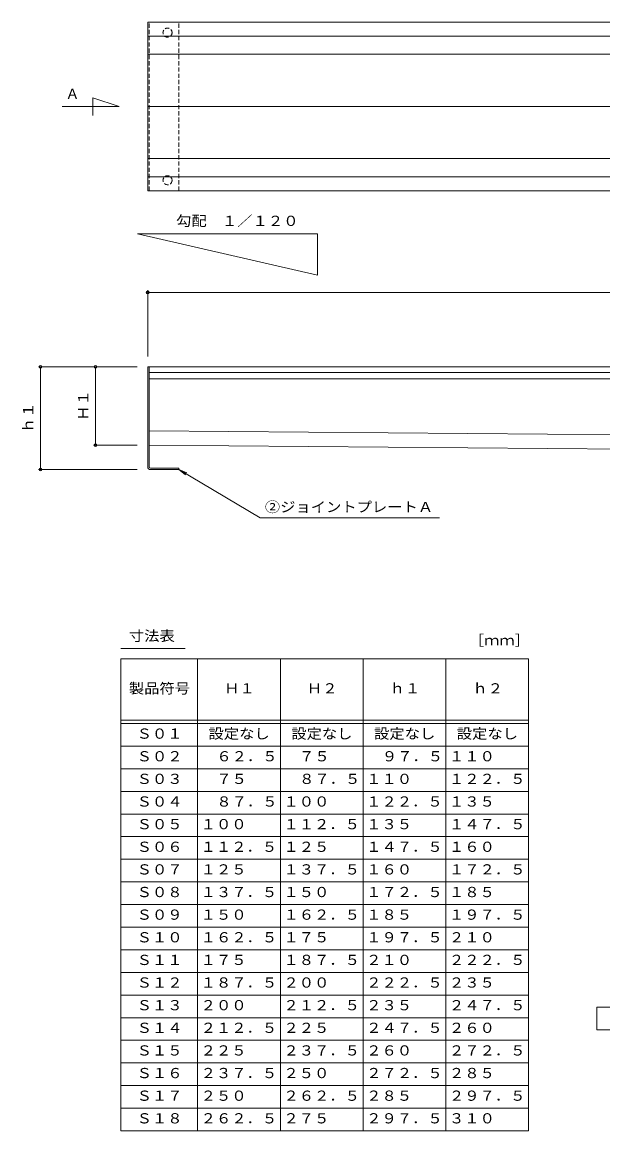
# Model space of a CAD drawing. Units: millimetres at full size; details may follow other scales. Extents: x -1235 to 1250, y -959 to 963.
# Drawn here: x -1235 to -400, y -632 to 961 of the extents above; entities that cross this region are included whole.
import ezdxf
from ezdxf.enums import TextEntityAlignment as Align

# ---------------------------------------------------------------- set-up
doc = ezdxf.new("R2010")
doc.units = ezdxf.units.MM
doc.header["$LTSCALE"] = 5
doc.header["$PDMODE"] = 32
doc.header["$PDSIZE"] = 4
doc.linetypes.add('DASHED1', pattern=[1.8, 1.2, -0.6])
for name, color, linetype, lineweight in [('0-0_通り芯', 4, 'Continuous', 9), ('0-1_躯体', 7, 'DASHED1', 9), ('0-F_092', 7, 'Continuous', 9), ('2-0__2-c_Shi', 7, 'Continuous', 9), ('4-F', 2, 'Continuous', 9)]:
    doc.layers.add(name, color=color, linetype=linetype, lineweight=lineweight)
doc.layers.add('2-F_2-Fﾚｲﾔ', color=2, linetype='Continuous')
doc.styles.add('ＭＳ ゴシック', font='')
doc.styles.get('ＭＳ ゴシック').set_extended_font_data('MS Gothic')

msp = doc.modelspace()

# ---------------------------------------------------------------- linework, layer by layer
at = {"layer": '0-0_通り芯'}
for p, q in [((-1054.647, 960.591), (443.353, 960.591)), ((-1054.647, 718.591), (-1054.647, 960.591)), ((-1054.647, 940.59), (443.353, 940.59)), ((-1054.647, 914.591), (443.353, 914.591)), ((-1054.647, 839.59), (443.353, 839.59)), ((443.353, 764.591), (-1054.647, 764.591)), ((443.353, 738.591), (-1054.647, 738.591)), ((443.353, 718.591), (-1054.647, 718.591)), ((-1054.647, 465.525), (-1054.647, 353.026)), ((-1054.647, 465.525), (443.353, 465.525)), ((-1052.647, 465.525), (-1052.647, 353.026)), ((-1052.647, 457.526), (441.353, 457.526)), ((-1052.647, 448.525), (-305.647, 448.525)), ((-1052.531, 373.525), (-305.647, 367.275)), ((-1054.647, 353.026), (-1054.647, 345.721)), ((-1052.647, 353.026), (-1052.647, 345.721)), ((-1052.646, 353.025), (-305.647, 346.775)), ((-1054.647, 322.026), (-1054.647, 345.721)), ((-1052.647, 322.025), (-1052.647, 345.721)), ((-1050.647, 320.026), (-1009.647, 320.026)), ((-1009.647, 320.026), (-1009.647, 318.026)), ((-1050.647, 318.026), (-1009.988, 318.026))]:
    msp.add_line(p, q, dxfattribs=at)
for centre, radius in [((-1050.647, 322.026), 4), ((-1050.647, 322.025), 2)]:
    msp.add_arc(centre, radius, 180, 270, dxfattribs=at)
at = {"layer": '0-1_躯体'}
for p, q in [((-1052.647, 718.591), (-1052.647, 960.591)), ((-1009.647, 718.591), (-1009.647, 960.591))]:
    msp.add_line(p, q, dxfattribs=at)
for centre in [(-1026.147, 945.591), (-1026.147, 733.591)]:
    msp.add_circle(centre, 6.5, dxfattribs=at)
at = {"layer": '0-F_092'}
for p, q in [((-1095.49, 839.59), (-1177.358, 839.59)), ((-1069.236, 656.77), (-810.727, 597.426)), ((-810.727, 656.77), (-1069.236, 656.77)), ((-810.727, 636.211), (-810.727, 656.77)), ((-810.727, 597.426), (-810.727, 636.211)), ((-1054.647, 480.525), (-1054.647, 575.559)), ((-1054.647, 572.559), (443.353, 572.559)), ((-1129.518, 465.525), (-1211.767, 465.525)), ((-1208.767, 465.525), (-1208.767, 318.026)), ((-1069.647, 465.525), (-1132.518, 465.525)), ((-1129.518, 465.525), (-1129.518, 353.026)), ((-1069.647, 353.026), (-1132.518, 353.026)), ((-1069.647, 318.026), (-1211.767, 318.026)), ((-1009.988, 318.026), (-893.094, 248.815)), ((-1009.988, 318.026), (-998.493, 313.116)), ((-1009.988, 318.026), (-1000.155, 310.308)), ((-893.094, 248.815), (-635.31, 248.815))]:
    msp.add_line(p, q, dxfattribs=at)
at = {"layer": '0-F_092', "color": 4}
msp.add_line((-1009.647, 318.237), (-1009.647, 318.026), dxfattribs=at)
at = {"layer": '0-F_092'}
msp.add_lwpolyline([(-1095.49, 839.59), (-1133.623, 851.726), (-1133.623, 826.587)], dxfattribs=at)
for p in [(-1054.647, 572.559), (-1208.767, 465.525), (-1129.518, 465.525), (-1129.518, 353.026), (-1208.767, 318.026)]:
    msp.add_point(p, dxfattribs=at)
at = {"layer": '2-0__2-c_Shi'}
for p, q in [((-1093.09, 61.054), (-1000.887, 61.054)), ((-982.924, -631.666), (-982.924, 46.111)), ((-863.967, 46.111), (-863.967, -631.666)), ((-745.012, 46.111), (-745.012, -631.666)), ((-626.057, -631.666), (-626.057, 46.111)), ((-507.102, -631.666), (-507.102, 46.111)), ((-1093.09, -41.944), (-507.102, -41.944)), ((-507.102, -46.666), (-1093.09, -46.666)), ((-507.102, -79.166), (-1093.09, -79.166)), ((-507.102, -111.666), (-1093.09, -111.666)), ((-507.102, -144.166), (-1093.09, -144.166)), ((-507.102, -176.666), (-1093.09, -176.666)), ((-507.102, -209.166), (-1093.09, -209.166)), ((-507.102, -241.666), (-1093.09, -241.666)), ((-507.102, -274.166), (-1093.09, -274.166)), ((-507.102, -306.666), (-1093.09, -306.666)), ((-507.102, -339.166), (-1093.09, -339.166)), ((-507.102, -371.666), (-1093.09, -371.666)), ((-507.102, -404.166), (-1093.09, -404.166)), ((-507.102, -436.666), (-1093.09, -436.666)), ((-507.102, -469.166), (-1093.09, -469.166)), ((-507.102, -501.666), (-1093.09, -501.666)), ((-507.102, -534.166), (-1093.09, -534.166)), ((-507.102, -566.666), (-1093.09, -566.666)), ((-507.102, -599.166), (-1093.09, -599.166)), ((-507.102, -631.666), (-1093.09, -631.666))]:
    msp.add_line(p, q, dxfattribs=at)
msp.add_lwpolyline([(-507.102, 46.111), (-1093.09, 46.111), (-1093.09, -631.666)], dxfattribs=at)
at = {"layer": '4-F', "color": 7}
for p, q in [((-408.888, -453.915), (-205.999, -453.915)), ((-408.888, -453.915), (-408.888, -486.415)), ((-408.888, -486.415), (-205.999, -486.415))]:
    msp.add_line(p, q, dxfattribs=at)

# ---------------------------------------------------------------- texts
at = {"layer": '0-F_092', "color": 2, "style": 'ＭＳ ゴシック'}
msp.add_text('Ａ', height=14.66, dxfattribs=at).set_placement((-1172.785, 845.964), align=Align.BOTTOM_LEFT)
at = {"layer": '0-F_092', "color": 2, "style": 'ＭＳ ゴシック', "width": 1.1}
for s, p in [('勾配\u3000１／１２０', (-1013.804, 663.545)), ('②ジョイントプレートＡ', (-886.26, 252.601))]:
    msp.add_text(s, height=14.66, dxfattribs=at).set_placement(p, align=Align.BOTTOM_LEFT)
for s, p in [('Ｈ１', (-1135.518, 388.025)), ('ｈ１', (-1214.767, 370.525))]:
    msp.add_text(s, height=14.66, rotation=90, dxfattribs=at).set_placement(p, align=Align.BOTTOM_LEFT)
at = {"layer": '2-F_2-Fﾚｲﾔ', "style": 'ＭＳ ゴシック', "width": 1.1}
for s, p in [('寸法表', (-1081.757, 67.429)), ('［ｍｍ］', (-593.16, 61.054)), ('製品符号', (-1081.757, -7.916)), ('Ｈ１', (-944.696, -7.916)), ('Ｈ２', (-825.739, -7.916)), ('ｈ１', (-706.786, -7.916)), ('ｈ２', (-587.829, -7.916)), ('Ｓ０１', (-1070.507, -72.916)), ('設定なし', (-967.196, -72.916)), ('設定なし', (-848.24, -72.916)), ('設定なし', (-729.285, -72.916)), ('設定なし', (-610.33, -72.916)), ('Ｓ０２', (-1070.507, -105.416)), ('６２．５', (-955.947, -105.416)), ('７５', (-836.992, -105.416)), ('９７．５', (-718.034, -105.416)), ('１１０', (-621.578, -105.416)), ('Ｓ０３', (-1070.507, -137.916)), ('７５', (-955.947, -137.916)), ('８７．５', (-836.992, -137.916)), ('１１０', (-740.534, -137.916)), ('１２２．５', (-621.578, -137.916)), ('Ｓ０４', (-1070.507, -170.416)), ('８７．５', (-955.947, -170.416)), ('１００', (-859.492, -170.416)), ('１２２．５', (-740.534, -170.416)), ('１３５', (-621.578, -170.416)), ('Ｓ０５', (-1070.507, -202.916)), ('１００', (-978.447, -202.916)), ('１１２．５', (-859.492, -202.916)), ('１３５', (-740.534, -202.916)), ('１４７．５', (-621.578, -202.916)), ('Ｓ０６', (-1070.507, -235.416)), ('１１２．５', (-978.447, -235.416)), ('１２５', (-859.492, -235.416)), ('１４７．５', (-740.534, -235.416)), ('１６０', (-621.578, -235.416)), ('Ｓ０７', (-1070.507, -267.916)), ('１２５', (-978.447, -267.916)), ('１３７．５', (-859.492, -267.916)), ('１６０', (-740.534, -267.916)), ('１７２．５', (-621.578, -267.916)), ('Ｓ０８', (-1070.507, -300.416)), ('１３７．５', (-978.447, -300.416)), ('１５０', (-859.492, -300.416)), ('１７２．５', (-740.534, -300.416)), ('１８５', (-621.578, -300.416)), ('Ｓ０９', (-1070.507, -332.916)), ('１５０', (-978.447, -332.916)), ('１６２．５', (-859.492, -332.916)), ('１８５', (-740.534, -332.916)), ('１９７．５', (-621.578, -332.916)), ('Ｓ１０', (-1070.507, -365.416)), ('１６２．５', (-978.447, -365.416)), ('１７５', (-859.492, -365.416)), ('１９７．５', (-740.534, -365.416)), ('２１０', (-621.578, -365.416)), ('Ｓ１１', (-1070.507, -397.916)), ('１７５', (-978.447, -397.916)), ('１８７．５', (-859.492, -397.916)), ('２１０', (-740.534, -397.916)), ('２２２．５', (-621.578, -397.916)), ('Ｓ１２', (-1070.507, -430.416)), ('１８７．５', (-978.447, -430.416)), ('２００', (-859.492, -430.416)), ('２２２．５', (-740.534, -430.416)), ('２３５', (-621.578, -430.416)), ('Ｓ１３', (-1070.507, -462.916)), ('２００', (-978.447, -462.916)), ('２１２．５', (-859.492, -462.916)), ('２３５', (-740.534, -462.916)), ('２４７．５', (-621.578, -462.916)), ('Ｓ１４', (-1070.507, -495.416)), ('２１２．５', (-978.447, -495.416)), ('２２５', (-859.492, -495.416)), ('２４７．５', (-740.534, -495.416)), ('２６０', (-621.578, -495.416)), ('Ｓ１５', (-1070.507, -527.916)), ('２２５', (-978.447, -527.916)), ('２３７．５', (-859.492, -527.916)), ('２６０', (-740.534, -527.916)), ('２７２．５', (-621.578, -527.916)), ('Ｓ１６', (-1070.507, -560.416)), ('２３７．５', (-978.447, -560.416)), ('２５０', (-859.492, -560.416)), ('２７２．５', (-740.534, -560.416)), ('２８５', (-621.578, -560.416)), ('Ｓ１７', (-1070.507, -592.916)), ('２５０', (-978.447, -592.916)), ('２６２．５', (-859.492, -592.916)), ('２８５', (-740.534, -592.916)), ('２９７．５', (-621.578, -592.916)), ('Ｓ１８', (-1070.507, -625.416)), ('２６２．５', (-978.447, -625.416)), ('２７５', (-859.492, -625.416)), ('２９７．５', (-740.534, -625.416)), ('３１０', (-621.578, -625.416))]:
    msp.add_text(s, height=14.66, dxfattribs=at).set_placement(p, align=Align.BOTTOM_LEFT)

doc.saveas('drawing.dxf')
